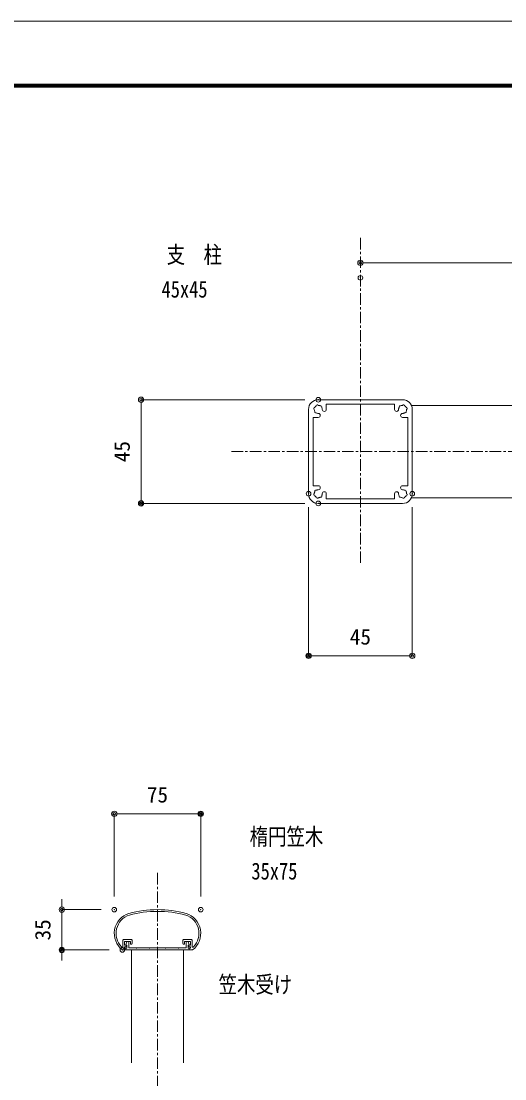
# Model space of a CAD drawing. Units: millimetres, scale not verified. Extents: x -1682 to 1682, y -1188 to 1188.
# Drawn here: x -414 to 6, y 270 to 1188 of the extents above; entities that cross this region are included whole.
import ezdxf
from ezdxf.enums import TextEntityAlignment as Align

# ---------------------------------------------------------------- set-up
doc = ezdxf.new("R2010")
doc.units = ezdxf.units.MM
doc.header["$LTSCALE"] = 8
doc.header["$PDMODE"] = 32
doc.header["$PDSIZE"] = 4
doc.linetypes.add('USER1', pattern=[2, 1.25, -0.25, 0.25, -0.25])
for name, color, linetype, lineweight in [('0-0_0', 7, 'Continuous', 18), ('0-1_DEFPOINTS', 7, 'Continuous', 18), ('0-6_WAKU', 7, 'Continuous', 18), ('0-E_3中心線', 2, 'USER1', 18), ('0-F_41ｱﾙﾐ', 6, 'Continuous', 18), ('1-0_1手摺寸法', 7, 'Continuous', 18), ('1-1_42ｱﾙﾐ部品', 6, 'Continuous', 18), ('1-3_CYAN', 4, 'Continuous', 18)]:
    doc.layers.add(name, color=color, linetype=linetype, lineweight=lineweight)
doc.styles.add('ＭＳ ゴシック', font='')
doc.styles.get('ＭＳ ゴシック').set_extended_font_data('MS Gothic')

# ---------------------------------------------------------------- blocks, each defined once
blk = doc.blocks.new('HK-013')
at = {"layer": '1-1_42ｱﾙﾐ部品'}
for p, q in [((18.3, 22.5), (-18.3, 22.5)), ((14.8, 20.5), (-14.8, 20.5)), ((-14.8, 20.5), (-14.8, 18.3)), ((14.8, 20.5), (14.8, 18.3)), ((-22.5, 18.3), (-22.5, -18.3)), ((-22.5, 18.3), (-22.5, 18.3)), ((-20.5, 14.8), (-20.5, -14.8)), ((-18.3, 14.8), (-20.5, 14.8)), ((18.3, 14.8), (20.5, 14.8)), ((20.5, 14.8), (20.5, -14.8)), ((22.5, 18.3), (22.5, -18.3)), ((-22.5, -18.3), (-22.5, -18.3)), ((-18.3, -14.8), (-20.5, -14.8)), ((-14.8, -20.5), (-14.8, -18.3)), ((14.8, -20.5), (14.8, -18.3)), ((18.3, -14.8), (20.5, -14.8)), ((18.3, -22.5), (-18.3, -22.5)), ((14.8, -20.5), (-14.8, -20.5))]:
    blk.add_line(p, q, dxfattribs=at)
for centre, radius, start, end in [((-18.3, 18.3), 4.2, 90, 180), ((-19.749, 18.688), 0.5, 165, 232.97569), ((-19.749, 18.688), 0.5, 97.02431, 165), ((-18.3, 18.3), 1.75, 135, 149.64111), ((-18.3, 18.3), 1.75, 120.35889, 135), ((-18.688, 19.749), 0.5, 105, 172.97569), ((-18.688, 19.749), 0.5, 37.02431, 105), ((-18.3, 18.3), 1.75, 75, 89.64111), ((-18.3, 18.3), 1.75, 60.35889, 75), ((-17.239, 19.361), 0.5, 45, 112.97569), ((-17.239, 19.361), 0.5, 337.02431, 45), ((-18.3, 18.3), 1.75, 15, 29.64111), ((-18.3, 18.3), 1.75, 0.35889, 15), ((18.3, 18.3), 1.75, 165, 179.64111), ((18.3, 18.3), 1.75, 150.35889, 165), ((17.239, 19.361), 0.5, 135, 202.97569), ((17.239, 19.361), 0.5, 67.02431, 135), ((18.3, 18.3), 1.75, 105, 119.64111), ((18.3, 18.3), 1.75, 90.35889, 105), ((18.688, 19.749), 0.5, 75, 142.97569), ((18.3, 18.3), 4.2, 0, 90), ((18.688, 19.749), 0.5, 7.02431, 75), ((18.3, 18.3), 1.75, 45, 59.64111), ((18.3, 18.3), 1.75, 30.35889, 45), ((19.749, 18.688), 0.5, 15, 82.97569), ((19.749, 18.688), 0.5, 307.02431, 15), ((-18.3, 18.3), 1.75, 180.35889, 195), ((-18.3, 18.3), 1.75, 195, 209.64111), ((-19.361, 17.239), 0.5, 157.02431, 225), ((-19.361, 17.239), 0.5, 225, 292.97569), ((-18.3, 18.3), 1.75, 240.35889, 255), ((-18.3, 18.3), 1.75, 255, 270), ((-18.3, 15.675), 0.875, 270, 90), ((-15.675, 18.3), 0.875, 180, 0), ((15.675, 18.3), 0.875, 180, 360), ((18.3, 15.675), 0.875, 90, 270), ((18.3, 18.3), 1.75, 270, 285), ((18.3, 18.3), 1.75, 285, 299.64111), ((19.361, 17.239), 0.5, 247.02431, 315), ((19.361, 17.239), 0.5, 315, 22.97569), ((18.3, 18.3), 1.75, 330.35889, 345), ((18.3, 18.3), 1.75, 345, 359.64111), ((-18.3, -18.3), 4.2, 180, 270), ((-19.749, -18.688), 0.5, 127.02431, 195), ((-18.3, -18.3), 1.75, 165, 179.64111), ((-18.3, -18.3), 1.75, 150.35889, 165), ((-19.361, -17.239), 0.5, 135, 202.97569), ((-19.361, -17.239), 0.5, 67.02431, 135), ((-18.3, -18.3), 1.75, 105, 119.64111), ((-18.3, -18.3), 1.75, 90, 105), ((-18.3, -15.675), 0.875, 270, 90), ((-18.3, -18.3), 1.75, 345, 359.64111), ((-15.675, -18.3), 0.875, 360, 180), ((15.675, -18.3), 0.875, 0, 180), ((18.3, -18.3), 1.75, 180.35889, 195), ((18.3, -15.675), 0.875, 90, 270), ((18.3, -18.3), 1.75, 75, 90), ((18.3, -18.3), 4.2, 270, 360), ((18.3, -18.3), 1.75, 60.35889, 75), ((19.361, -17.239), 0.5, 45, 112.97569), ((19.361, -17.239), 0.5, 337.02431, 45), ((18.3, -18.3), 1.75, 15, 29.64111), ((18.3, -18.3), 1.75, 0.35889, 15), ((19.749, -18.688), 0.5, 345, 52.97569), ((-19.749, -18.688), 0.5, 195, 262.97569), ((-18.3, -18.3), 1.75, 210.35889, 225), ((-18.3, -18.3), 1.75, 225, 239.64111), ((-18.688, -19.749), 0.5, 187.02431, 255), ((-18.688, -19.749), 0.5, 255, 322.97569), ((-18.3, -18.3), 1.75, 270.35889, 285), ((-18.3, -18.3), 1.75, 285, 299.64111), ((-17.239, -19.361), 0.5, 247.02431, 315), ((-17.239, -19.361), 0.5, 315, 22.97569), ((-18.3, -18.3), 1.75, 330.35889, 345), ((18.3, -18.3), 1.75, 195, 209.64111), ((17.239, -19.361), 0.5, 157.02431, 225), ((17.239, -19.361), 0.5, 225, 292.97569), ((18.3, -18.3), 1.75, 240.35889, 255), ((18.3, -18.3), 1.75, 255, 269.64111), ((18.688, -19.749), 0.5, 217.02431, 285), ((18.688, -19.749), 0.5, 285, 352.97569), ((18.3, -18.3), 1.75, 300.35889, 315), ((18.3, -18.3), 1.75, 315, 329.64111), ((19.749, -18.688), 0.5, 277.02431, 345)]:
    blk.add_arc(centre, radius, start, end, dxfattribs=at)
blk = doc.blocks.new('HK-007')
at = {"layer": '0-F_41ｱﾙﾐ'}
for p, q in [((-30.5, 0), (-27.5, 0)), ((-30, 3.25), (-30, 8.5)), ((-29.5, 9), (-22.5, 9)), ((-28.5, 4.3), (-28.5, 7.5)), ((-28.5, 4.3), (-28.5, 7.5)), ((-28.5, 7.5), (-23.5, 7.5)), ((-28.5, 4.3), (-26.7, 4.3)), ((-28.5, 1.5), (-28.5, 2.8)), ((-28.5, 2.8), (-27.5, 2.8)), ((-28.5, 1.5), (-27.5, 1.5)), ((-26.534, 3.989), (-27.5, 2.8)), ((-27.5, 0), (-27.5, 1.5)), ((-27.5, 1), (-27.5, 0)), ((-23.5, 5.5), (-23.5, 7.5)), ((-23, 5), (-22.5, 5)), ((-22, 5.5), (-22, 8.5)), ((22, 5.5), (22, 8.5)), ((29.5, 9), (22.5, 9)), ((23, 5), (22.5, 5)), ((23.5, 5.5), (23.5, 7.5)), ((28.5, 7.5), (23.5, 7.5)), ((26.534, 3.989), (27.5, 2.8)), ((28.5, 4.3), (26.7, 4.3)), ((28.5, 2.8), (27.5, 2.8)), ((27.5, 0), (27.5, 1.5)), ((28.5, 1.5), (27.5, 1.5)), ((30.5, 0), (27.5, 0)), ((28.5, 4.3), (28.5, 7.5)), ((28.5, 4.3), (28.5, 7.5)), ((28.5, 1.5), (28.5, 2.8)), ((30, 3.25), (30, 8.5))]:
    blk.add_line(p, q, dxfattribs=at)
for centre, radius, start, end in [((-19.2, 14.394), 18.3, 108.03854, 231.86719), ((-19.2, 14.394), 16.8, 108.19177, 223.97638), ((0.249, -65), 100, 90.14257, 104.54589), ((0.249, -65), 98.5, 90.14257, 104.51882), ((-0.249, -65), 98.5, 75.48118, 89.85743), ((-0.249, -65), 100, 75.45411, 89.85743), ((19.2, 14.394), 16.8, 316.02362, 71.80823), ((19.2, 14.394), 18.3, 308.13281, 71.96146), ((-30.75, 3.25), 0.75, 223.97638, 0), ((-29.5, 8.5), 0.5, 90, 180), ((-26.7, 4.1), 0.2, 326.30993, 90), ((-23, 5.5), 0.5, 180, 270), ((-22.5, 8.5), 0.5, 0, 90), ((-22.5, 5.5), 0.5, 270, 0), ((22.5, 8.5), 0.5, 90, 180), ((22.5, 5.5), 0.5, 180, 270), ((23, 5.5), 0.5, 270, 0), ((26.7, 4.1), 0.2, 90, 213.69007), ((29.5, 8.5), 0.5, 0, 90), ((30.75, 3.25), 0.75, 180, 316.02362)]:
    blk.add_arc(centre, radius, start, end, dxfattribs=at)
at = {"layer": '1-3_CYAN'}
blk.add_line((-27.5, 0), (-27.5, 1), dxfattribs=at)
blk = doc.blocks.new('_ORIGIN2')
at = {"layer": '0-0_0'}
blk.add_line((-0.5, 0), (-1, 0), dxfattribs=at)
for radius in [0.5, 0.25]:
    blk.add_circle((0, 0), radius, dxfattribs=at)
blk = doc.blocks.new('D17')
at = {"layer": '0-1_DEFPOINTS'}
for p in [(-116.284, 924.208), (-191.284, 841.05), (-116.284, 841.05)]:
    blk.add_point(p, dxfattribs=at)
at = {"layer": '1-0_1手摺寸法'}
for p, q in [((-191.284, 852.55), (-191.284, 924.208)), ((-186.684, 924.208), (-120.884, 924.208)), ((-116.284, 852.55), (-116.284, 924.208))]:
    blk.add_line(p, q, dxfattribs=at)
at = {"layer": '1-0_1手摺寸法', "xscale": 4.6, "yscale": 4.6, "rotation": 180}
blk.add_blockref('_ORIGIN2', (-191.284, 924.208), dxfattribs=at)
at = {"layer": '1-0_1手摺寸法', "xscale": 4.6, "yscale": 4.6}
blk.add_blockref('_ORIGIN2', (-116.284, 924.208), dxfattribs=at)
at = {"layer": '1-0_1手摺寸法', "style": 'ＭＳ ゴシック'}
blk.add_text('75', height=13.49, dxfattribs=at).set_placement((-162.984, 929.958), align=Align.BOTTOM_LEFT)
blk = doc.blocks.new('D18')
at = {"layer": '0-1_DEFPOINTS'}
for p in [(-191.284, 841.05), (-236.836, 806.05), (-184.284, 806.05)]:
    blk.add_point(p, dxfattribs=at)
at = {"layer": '1-0_1手摺寸法'}
for p, q in [((-236.836, 845.65), (-236.836, 850.25)), ((-202.784, 841.05), (-236.836, 841.05)), ((-236.836, 841.05), (-236.836, 806.05)), ((-195.784, 806.05), (-236.836, 806.05)), ((-236.836, 801.45), (-236.836, 796.85))]:
    blk.add_line(p, q, dxfattribs=at)
at = {"layer": '1-0_1手摺寸法', "xscale": 4.6, "yscale": 4.6}
for p, rotation in [((-236.836, 841.05), 270), ((-236.836, 806.05), 90)]:
    blk.add_blockref('_ORIGIN2', p, dxfattribs=dict(at, rotation=rotation))
at = {"layer": '1-0_1手摺寸法', "style": 'ＭＳ ゴシック'}
blk.add_text('35', height=13.49, rotation=90, dxfattribs=at).set_placement((-242.586, 814.35), align=Align.BOTTOM_LEFT)
blk = doc.blocks.new('D20')
at = {"layer": '0-1_DEFPOINTS'}
for p in [(622.299, 1402.229), (22.299, 1389.263), (622.299, 1389.263)]:
    blk.add_point(p, dxfattribs=at)
at = {"layer": '1-0_1手摺寸法'}
for p, q in [((22.299, 1400.763), (22.299, 1402.229)), ((26.899, 1402.229), (617.699, 1402.229)), ((622.299, 1400.763), (622.299, 1402.229))]:
    blk.add_line(p, q, dxfattribs=at)
at = {"layer": '1-0_1手摺寸法', "xscale": 4.6, "yscale": 4.6, "rotation": 180}
blk.add_blockref('_ORIGIN2', (22.299, 1402.229), dxfattribs=at)
at = {"layer": '1-0_1手摺寸法', "xscale": 4.6, "yscale": 4.6}
blk.add_blockref('_ORIGIN2', (622.299, 1402.229), dxfattribs=at)
at = {"layer": '1-0_1手摺寸法', "style": 'ＭＳ ゴシック'}
blk.add_text('W', height=13.49, dxfattribs=at).set_placement((317.699, 1407.979), align=Align.BOTTOM_LEFT)
blk = doc.blocks.new('D22')
at = {"layer": '0-1_DEFPOINTS'}
for p in [(-22.701, 1201.895), (67.299, 1201.895), (-22.701, 1061.238)]:
    blk.add_point(p, dxfattribs=at)
at = {"layer": '1-0_1手摺寸法'}
for p, q in [((-22.701, 1190.395), (-22.701, 1061.238)), ((67.299, 1190.395), (67.299, 1061.238)), ((62.699, 1061.238), (-18.101, 1061.238))]:
    blk.add_line(p, q, dxfattribs=at)
at = {"layer": '1-0_1手摺寸法', "xscale": 4.6, "yscale": 4.6, "rotation": 180}
blk.add_blockref('_ORIGIN2', (-22.701, 1061.238), dxfattribs=at)
at = {"layer": '1-0_1手摺寸法', "xscale": 4.6, "yscale": 4.6}
blk.add_blockref('_ORIGIN2', (67.299, 1061.238), dxfattribs=at)
at = {"layer": '1-0_1手摺寸法', "style": 'ＭＳ ゴシック'}
blk.add_text('45', height=13.49, dxfattribs=at).set_placement((13.099, 1066.988), align=Align.BOTTOM_LEFT)
blk = doc.blocks.new('D23')
at = {"layer": '0-1_DEFPOINTS'}
for p in [(-14.301, 1283.495), (-168.032, 1193.495), (-14.301, 1193.495)]:
    blk.add_point(p, dxfattribs=at)
at = {"layer": '1-0_1手摺寸法'}
for p, q in [((-25.801, 1283.495), (-168.032, 1283.495)), ((-168.032, 1278.895), (-168.032, 1198.095)), ((-25.801, 1193.495), (-168.032, 1193.495))]:
    blk.add_line(p, q, dxfattribs=at)
at = {"layer": '1-0_1手摺寸法', "xscale": 4.6, "yscale": 4.6}
for p, rotation in [((-168.032, 1283.495), 90), ((-168.032, 1193.495), 270)]:
    blk.add_blockref('_ORIGIN2', p, dxfattribs=dict(at, rotation=rotation))
at = {"layer": '1-0_1手摺寸法', "style": 'ＭＳ ゴシック'}
blk.add_text('45', height=13.49, rotation=90, dxfattribs=at).set_placement((-173.782, 1229.295), align=Align.BOTTOM_LEFT)
blk = doc.blocks.new('A$C23197C01')
at = {"layer": '0-F_41ｱﾙﾐ'}
for p, q in [((0, 4.5), (0.885, 6.979)), ((0, 1), (0, 0)), ((27.5, 0), (0, 0)), ((1, 4.3), (0.2, 4.3)), ((1, 1.5), (0.5, 1.5)), ((1, 4.3), (1, 1.5)), ((2.5, 6.539), (2.5, 1.8)), ((8.9, 1.8), (2.5, 1.8)), ((8.9, 1.8), (9.031, 1.593)), ((9.5, 1.8), (9.369, 1.593)), ((20.2, 1.8), (9.5, 1.8)), ((20.2, 1.8), (20.331, 1.593)), ((20.8, 1.8), (20.669, 1.593)), ((27.5, 1.8), (20.8, 1.8)), ((27.5, 1.8), (34.2, 1.8)), ((27.5, 0), (55, 0)), ((34.2, 1.8), (34.331, 1.593)), ((34.8, 1.8), (34.669, 1.593)), ((34.8, 1.8), (45.5, 1.8)), ((45.5, 1.8), (45.631, 1.593)), ((46.1, 1.8), (45.969, 1.593)), ((46.1, 1.8), (52.5, 1.8)), ((52.5, 6.539), (52.5, 1.8)), ((54, 4.3), (54.8, 4.3)), ((54, 4.3), (54, 1.5)), ((54, 1.5), (54.5, 1.5)), ((55, 4.5), (54.115, 6.979)), ((55, 1), (55, 0))]:
    blk.add_line(p, q, dxfattribs=at)
for centre, radius, start, end in [((0.2, 4.5), 0.2, 180, 270), ((0.5, 1), 0.5, 90, 180), ((1.587, 6.372), 0.928, 10.39365, 139.12846), ((9.2, 1.7), 0.2, 212.33353, 327.66647), ((20.5, 1.7), 0.2, 212.33353, 327.66647), ((34.5, 1.7), 0.2, 212.33353, 327.66647), ((45.8, 1.7), 0.2, 212.33353, 327.66647), ((53.413, 6.372), 0.928, 40.87154, 169.60635), ((54.5, 1), 0.5, 0, 90), ((54.8, 4.5), 0.2, 270, 0)]:
    blk.add_arc(centre, radius, start, end, dxfattribs=at)

msp = doc.modelspace()

# ---------------------------------------------------------------- linework, layer by layer
at = {"layer": '0-0_0'}
for p, q in [((-318.024, 382.107), (-318.024, 284.246)), ((-273.024, 382.107), (-273.024, 284.246))]:
    msp.add_line(p, q, dxfattribs=at)
at = {"layer": '0-1_DEFPOINTS', "color": 5}
msp.add_line((1682, 1188), (-1682, 1188), dxfattribs=at)
at = {"layer": '0-6_WAKU'}
for p, q in [((1599.2, 1133.2), (-1603.2, 1133.2)), ((1598.6, 1132.6), (-1602.6, 1132.6)), ((1598, 1132), (-1602, 1132)), ((1597.4, 1131.4), (-1601.4, 1131.4)), ((1596.8, 1130.8), (-1600.8, 1130.8))]:
    msp.add_line(p, q, dxfattribs=at)
at = {"layer": '0-E_3中心線'}
for p, q in [((-119.441, 999.905), (-119.441, 716.562)), ((-231.317, 814.553), (561.173, 814.553)), ((-295.524, 448.956), (-295.524, 257.313))]:
    msp.add_line(p, q, dxfattribs=at)
at = {"layer": '1-1_42ｱﾙﾐ部品'}
for p, q in [((-75.16, 854.553), (436.278, 854.553)), ((-75.16, 774.553), (436.278, 774.553))]:
    msp.add_line(p, q, dxfattribs=at)

# ---------------------------------------------------------------- block references
at = {"layer": '0-0_0'}
msp.add_blockref('HK-007', (-295.524, 382.108), dxfattribs=at)
at = {"layer": '0-F_41ｱﾙﾐ', "yscale": 2}
for xscale in [2, -2]:
    msp.add_blockref('HK-013', (-119.441, 814.553), dxfattribs=dict(at, xscale=xscale))
at = {"layer": '1-0_1手摺寸法'}
for name, p in [('D20', (-141.739, -423.942)), ('D23', (-141.739, -423.942)), ('D22', (-141.739, -423.942)), ('D17', (-141.739, -423.942)), ('D18', (-141.739, -423.942)), ('A$C23197C01', (-323.024, 382.108))]:
    msp.add_blockref(name, p, dxfattribs=at)

# ---------------------------------------------------------------- texts
at = {"layer": '0-0_0', "style": 'ＭＳ ゴシック', "width": 0.8}
for s, p in [('支\u3000柱', (-287.565, 973.692)), ('45x45', (-291.997, 943.76)), ('楕円笠木', (-215.606, 468.784)), ('35x75', (-214.051, 438.852)), ('笠木受け', (-242.594, 340.419))]:
    msp.add_text(s, height=14.66, dxfattribs=at).set_placement(p, align=Align.BOTTOM_LEFT)

doc.saveas('drawing.dxf')
